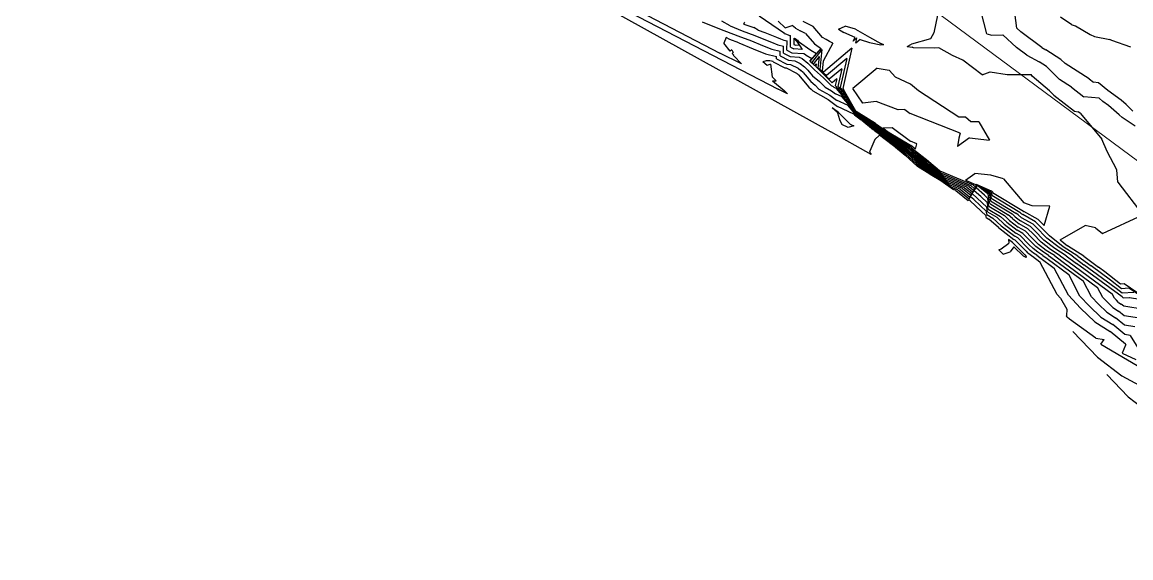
# Model space of a CAD drawing. Header units: metres. Extents: x -1120501 to 1198934, y -4928884 to 66998.
# Drawn here: x -288.2 to 62.3, y -745.9 to -576.5 of the extents above; entities that cross this region are included whole.
import ezdxf

# ---------------------------------------------------------------- set-up
doc = ezdxf.new("R2010")
doc.units = ezdxf.units.M
doc.layers.add('CL', color=5, linetype='Continuous')
doc.layers.add('SURF2CONTOURS', color=7, linetype='Continuous', lineweight=0)

msp = doc.modelspace()

# ---------------------------------------------------------------- linework, layer by layer
at = {"color": 7, "lineweight": 0}
msp.add_circle((-684.64, 190.5), 66807.04, dxfattribs=at)
at = {"layer": 'CL', "linetype": 'Continuous', "lineweight": 0}
msp.add_lwpolyline([(-1067.58, 367.8), (-1082.93, 319.26), (-1104.11, 221.68), (-1108.39, 149.1), (-1119.85, 75.24), (-1093.53, -4.65), (-914.22, -147.32), (-825.87, -265.54), (-744.42, -314.86), (-442.72, -367.63), (-277.08, -412.37), (-43.5, -540.29), (86.31, -636.55), (247.28, -699.7), (413.51, -706.37), (555.05, -769.61), (597.29, -868.97), (635.37, -929.41), (778.63, -1023.65), (803.38, -1108.38), (824.32, -1155.97), (872.87, -1163.59)], dxfattribs=at)
at = {"layer": 'SURF2CONTOURS', "color": 2, "linetype": 'Continuous', "lineweight": -3}
for p, q in [((-123.72, -560.61, 249.5), (-32.52, -611.19, 249.5)), ((16.74, -580.16, 244.5), (12.56, -563.49, 244.5)), ((-98.15, -570.42, 248.5), (-67.67, -586.27, 248.5)), ((-55.18, -574.44, 246.5), (-47.24, -579.93, 246.5)), ((-64.34, -577.69, 247.5), (-67.03, -576.23, 247.5)), ((-64.34, -577.69, 247.5), (-60.57, -579.2, 247.5)), ((-38.16, -577.87, 245.5), (-41.32, -576.29, 245.5)), ((-35.15, -581.34, 245.5), (-38.16, -577.87, 245.5)), ((-65.68, -581.29, 248.5), (-66.36, -583.12, 248.5)), ((-64.49, -581.93, 248.5), (-65.68, -581.29, 248.5)), ((-60.57, -579.2, 247.5), (-56.61, -580.71, 247.5)), ((-56.61, -580.71, 247.5), (-53.69, -581.83, 247.5)), ((-47.3, -580.03, 246.5), (-47.26, -579.95, 246.5)), ((-47.3, -580.03, 246.5), (-46.84, -580.18, 246.5)), ((-47.26, -579.95, 246.5), (-47.24, -579.93, 246.5)), ((-46.63, -580.3, 246.5), (-46.84, -580.18, 246.5)), ((-46.63, -580.3, 246.5), (-46.33, -580.42, 246.5)), ((-46.33, -580.42, 246.5), (-46.02, -580.53, 246.5)), ((-46.02, -580.53, 246.5), (-45.79, -580.62, 246.5)), ((-45.79, -580.62, 246.5), (-45.61, -580.7, 246.5)), ((-45.61, -580.7, 246.5), (-45.45, -580.76, 246.5)), ((-45.45, -580.76, 246.5), (-45.31, -580.8, 246.5)), ((-45.32, -584.43, 246.5), (-45.31, -580.8, 246.5)), ((-43.23, -582.14, 246.5), (-44.06, -581.69, 246.5)), ((-43.34, -582.49, 246.5), (-44.06, -581.69, 246.5)), ((-34.02, -582.01, 245.5), (-35.15, -581.34, 245.5)), ((16.74, -580.16, 244.5), (18.35, -580.61, 244.5)), ((18.35, -580.61, 244.5), (21.86, -580.48, 244.5)), ((26.18, -584.48, 244.5), (21.86, -580.48, 244.5)), ((-64.41, -585.71, 248.5), (-66.36, -583.12, 248.5)), ((-61.59, -583.05, 248.5), (-64.49, -581.93, 248.5)), ((-61.59, -583.05, 248.5), (-57.06, -584.94, 248.5)), ((-57.06, -584.94, 248.5), (-53.18, -586.49, 248.5)), ((-53.69, -581.83, 247.5), (-51.33, -582.82, 247.5)), ((-51.33, -582.82, 247.5), (-49.31, -583.63, 247.5)), ((-49.31, -583.63, 247.5), (-47.5, -584.05, 247.5)), ((-47.51, -586.26, 247.5), (-47.5, -584.05, 247.5)), ((-45.32, -584.43, 246.5), (-44.3, -584.96, 246.5)), ((-41.59, -585.14, 246.5), (-44.3, -584.96, 246.5)), ((-43.34, -582.49, 246.5), (-41.59, -585.14, 246.5)), ((-43.06, -582.23, 246.5), (-43.23, -582.14, 246.5)), ((-43.06, -582.23, 246.5), (-42.76, -582.57, 246.5)), ((-42.76, -582.57, 246.5), (-38.84, -585.38, 246.5)), ((-31.92, -583.1, 245.5), (-34.97, -588.84, 245.5)), ((-25.89, -584.73, 245.5), (-34.88, -592.26, 245.5)), ((-32.93, -582.65, 245.5), (-34.02, -582.01, 245.5)), ((-31.92, -583.1, 245.5), (-32.93, -582.65, 245.5)), ((-25.89, -584.73, 245.5), (-28.81, -597.47, 245.5)), ((29.39, -586.88, 244.5), (26.18, -584.48, 244.5)), ((-60.76, -589.7, 248.5), (-67.67, -586.27, 248.5)), ((-63.87, -585.28, 248.5), (-64.41, -585.71, 248.5)), ((-63.87, -585.28, 248.5), (-63.47, -586.06, 248.5)), ((-63.47, -586.06, 248.5), (-63.74, -586.43, 248.5)), ((-63.27, -586.89, 248.5), (-63.74, -586.43, 248.5)), ((-63.27, -586.89, 248.5), (-63.48, -586.88, 248.5)), ((-63.48, -586.88, 248.5), (-63.2, -587.12, 248.5)), ((-60.76, -589.7, 248.5), (-63.2, -587.12, 248.5)), ((-53.18, -586.49, 248.5), (-49.69, -587.3, 248.5)), ((-49.7, -588.1, 248.5), (-49.69, -587.3, 248.5)), ((-49.7, -588.1, 248.5), (-46.51, -589.76, 248.5)), ((-47.51, -586.26, 247.5), (-45.41, -587.36, 247.5)), ((-45.41, -587.36, 247.5), (-42.56, -587.54, 247.5)), ((-42.56, -587.54, 247.5), (-41.62, -588.01, 247.5)), ((-41.62, -588.01, 247.5), (-39.79, -589.43, 247.5)), ((-39.13, -588.81, 246.5), (-37.07, -586.42, 246.5)), ((-38.95, -588.71, 245.5), (-39.08, -588.86, 245.5)), ((-38.95, -588.71, 245.5), (-39.07, -588.86, 245.5)), ((-38.84, -585.38, 246.5), (-37.07, -586.42, 246.5)), ((-38.07, -589.79, 246.5), (-36.17, -587.39, 246.5)), ((-36.53, -591, 246.5), (-36.17, -587.39, 246.5)), ((29.39, -586.88, 244.5), (33.26, -589, 244.5)), ((-46.51, -589.76, 248.5), (-45.33, -589.83, 248.5)), ((-45.33, -589.83, 248.5), (-42.85, -591.08, 248.5)), ((-42.85, -591.08, 248.5), (-42, -591.73, 248.5)), ((-41.33, -592.42, 248.5), (-42, -591.73, 248.5)), ((-38.35, -590.9, 247.5), (-39.79, -589.43, 247.5)), ((-38.07, -589.79, 246.5), (-39.13, -588.81, 246.5)), ((-39.07, -588.86, 245.5), (-39.08, -588.86, 245.5)), ((-38.35, -590.9, 247.5), (-37.76, -591.6, 247.5)), ((-37.76, -591.6, 247.5), (-34.84, -594.05, 247.5)), ((-36.53, -591, 246.5), (-34.69, -592.93, 246.5)), ((-34.97, -588.84, 245.5), (-35.27, -591.87, 245.5)), ((-35.27, -591.87, 245.5), (-35.06, -592.09, 245.5)), ((-34.88, -592.26, 245.5), (-35.06, -592.09, 245.5)), ((-29.09, -591.21, 246.5), (-33.04, -594.52, 246.5)), ((-29.09, -591.21, 246.5), (-30.37, -596.8, 246.5)), ((-17.91, -591.03, 245.5), (-25.57, -597.46, 245.5)), ((-17.91, -591.03, 245.5), (-14.08, -591.68, 245.5)), ((-12.15, -593.89, 245.5), (-14.08, -591.68, 245.5)), ((35.62, -590.52, 244.5), (33.26, -589, 244.5)), ((35.62, -590.52, 244.5), (39.69, -594.58, 244.5)), ((-41.33, -592.42, 248.5), (-38.91, -595.27, 248.5)), ((-38.91, -595.27, 248.5), (-37.48, -596.46, 248.5)), ((-32.44, -596.53, 247.5), (-34.84, -594.05, 247.5)), ((-33.04, -594.52, 246.5), (-34.69, -592.93, 246.5)), ((-7.42, -596.12, 245.5), (-12.15, -593.89, 245.5)), ((43.48, -597, 244.5), (39.69, -594.58, 244.5)), ((-36.32, -597.67, 248.5), (-37.48, -596.46, 248.5)), ((-36.32, -597.67, 248.5), (-32.87, -599.58, 248.5)), ((-32.44, -596.53, 247.5), (-31.83, -596.87, 247.5)), ((-31.83, -596.87, 247.5), (-31.46, -597.15, 247.5)), ((-30.8, -597.46, 247.5), (-31.46, -597.15, 247.5)), ((-26.61, -602.31, 247.5), (-30.8, -597.46, 247.5)), ((-30.37, -596.8, 246.5), (-27.58, -600.04, 246.5)), ((-28.81, -597.47, 245.5), (-28.56, -597.76, 245.5)), ((-24.67, -604.68, 245.5), (-28.56, -597.76, 245.5)), ((-22.43, -602.06, 245.5), (-25.57, -597.46, 245.5)), ((-4.9, -598.16, 245.5), (-7.42, -596.12, 245.5)), ((7.9, -606.51, 245.5), (-4.9, -598.16, 245.5)), ((43.48, -597, 244.5), (47.46, -600.09, 244.5)), ((-32.87, -599.58, 248.5), (-30.8, -601.13, 248.5)), ((-27.13, -602.85, 248.5), (-30.8, -601.13, 248.5)), ((-24.79, -605.01, 246.5), (-27.58, -600.04, 246.5)), ((-24.91, -605.34, 247.5), (-26.61, -602.31, 247.5)), ((-18.2, -601.63, 245.5), (-22.43, -602.06, 245.5)), ((-11.26, -604.24, 245.5), (-18.2, -601.63, 245.5)), ((52.24, -600.54, 244.5), (47.46, -600.09, 244.5)), ((53.46, -601.57, 244.5), (52.24, -600.54, 244.5)), ((55.26, -602.89, 244.5), (53.46, -601.57, 244.5)), ((-30.14, -605.11, 249.5), (-32.15, -603.61, 249.5)), ((-30.46, -605.03, 249.5), (-32.15, -603.61, 249.5)), ((-30.45, -605.2, 249.5), (-30.46, -605.03, 249.5)), ((-30.45, -605.2, 249.5), (-29.79, -607.23, 249.5)), ((-30.14, -605.11, 249.5), (-30.05, -605.15, 249.5)), ((-30.05, -605.15, 249.5), (-26.43, -608.79, 249.5)), ((-25.63, -604.59, 248.5), (-27.13, -602.85, 248.5)), ((-25.03, -605.67, 248.5), (-25.63, -604.59, 248.5)), ((-25.03, -605.67, 248.5), (-23.2, -607.02, 248.5)), ((-24.91, -605.34, 247.5), (-23.66, -606.26, 247.5)), ((-24.79, -605.01, 246.5), (-24.13, -605.5, 246.5)), ((-24.67, -604.68, 245.5), (-24.59, -604.74, 245.5)), ((-18.47, -608.54, 245.5), (-24.59, -604.74, 245.5)), ((-19.71, -608.24, 246.5), (-24.13, -605.5, 246.5)), ((-20.95, -607.94, 247.5), (-23.66, -606.26, 247.5)), ((-9.17, -604.14, 245.5), (-11.26, -604.24, 245.5)), ((-9.17, -604.14, 245.5), (-7.46, -605.42, 245.5)), ((8.35, -611.58, 245.5), (-7.46, -605.42, 245.5)), ((58.62, -605.78, 244.5), (55.26, -602.89, 244.5)), ((59.52, -606.66, 244.5), (58.62, -605.78, 244.5)), ((-29.79, -607.23, 249.5), (-29.07, -608.83, 249.5)), ((-27.1, -609.78, 249.5), (-29.07, -608.83, 249.5)), ((-25.33, -609.28, 249.5), (-27.1, -609.78, 249.5)), ((-26.43, -608.79, 249.5), (-26.26, -608.9, 249.5)), ((-26.26, -608.9, 249.5), (-25.33, -609.28, 249.5)), ((-22.19, -607.65, 248.5), (-23.2, -607.02, 248.5)), ((-22.19, -607.65, 248.5), (-18.92, -610.27, 248.5)), ((-20.95, -607.94, 247.5), (-18.65, -609.79, 247.5)), ((-19.71, -608.24, 246.5), (-18.38, -609.31, 246.5)), ((-18.47, -608.54, 245.5), (-18.11, -608.84, 245.5)), ((-16.01, -611.05, 246.5), (-18.38, -609.31, 246.5)), ((-14.9, -611.19, 245.5), (-18.11, -608.84, 245.5)), ((10, -606.52, 245.5), (7.9, -606.51, 245.5)), ((11.67, -608.06, 245.5), (10, -606.52, 245.5)), ((14.17, -608.06, 245.5), (11.67, -608.06, 245.5)), ((14.17, -608.06, 245.5), (17.6, -613.78, 245.5)), ((63.65, -609.37, 244.5), (59.52, -606.66, 244.5)), ((-19.84, -618.3, 249.5), (-32.52, -611.19, 249.5)), ((-18.23, -610.78, 248.5), (-18.92, -610.27, 248.5)), ((-17.12, -610.92, 247.5), (-18.65, -609.79, 247.5)), ((-18.61, -613.62, 249.5), (-17.22, -612.24, 249.5)), ((-18.23, -610.78, 248.5), (-15.46, -612.87, 248.5)), ((-15.81, -613.31, 249.5), (-17.22, -612.24, 249.5)), ((-17.12, -610.92, 247.5), (-15.11, -612.43, 247.5)), ((-16.01, -611.05, 246.5), (-14.77, -611.99, 246.5)), ((-12.7, -614.88, 248.5), (-15.46, -612.87, 248.5)), ((-13.11, -613.89, 247.5), (-15.11, -612.43, 247.5)), ((-14.9, -611.19, 245.5), (-14.42, -611.55, 245.5)), ((-13.53, -612.89, 246.5), (-14.77, -611.99, 246.5)), ((-13.94, -611.9, 245.5), (-14.42, -611.55, 245.5)), ((-13.94, -611.9, 245.5), (-7.95, -615.48, 245.5)), ((-13.53, -612.89, 246.5), (-8.99, -615.6, 246.5)), ((11.29, -613.1, 245.5), (7.44, -615.8, 245.5)), ((7.92, -613.2, 245.5), (7.44, -615.8, 245.5)), ((8.35, -611.58, 245.5), (7.92, -613.2, 245.5)), ((11.29, -613.1, 245.5), (17.6, -613.78, 245.5)), ((-18.61, -613.62, 249.5), (-20.19, -617.28, 249.5)), ((-12.29, -615.87, 249.5), (-15.81, -613.31, 249.5)), ((-13.11, -613.89, 247.5), (-10.03, -615.72, 247.5)), ((-12.7, -614.88, 248.5), (-11.08, -615.85, 248.5)), ((-12.29, -615.87, 249.5), (-12.12, -615.97, 249.5)), ((-12.12, -615.97, 249.5), (-9.06, -618.55, 249.5)), ((-11.08, -615.85, 248.5), (-8.69, -617.86, 248.5)), ((-10.03, -615.72, 247.5), (-8.31, -617.18, 247.5)), ((-8.99, -615.6, 246.5), (-7.94, -616.49, 246.5)), ((-7.95, -615.48, 245.5), (-7.57, -615.8, 245.5)), ((-6.64, -617.68, 246.5), (-7.94, -616.49, 246.5)), ((-7.09, -616.24, 245.5), (-7.57, -615.8, 245.5)), ((-7.09, -616.24, 245.5), (-1.81, -620.36, 245.5)), ((-20.19, -617.28, 249.5), (-20.34, -617.58, 249.5)), ((-20.34, -617.58, 249.5), (-19.84, -618.3, 249.5)), ((-5.27, -622, 249.5), (-9.06, -618.55, 249.5)), ((-5.73, -620.56, 248.5), (-8.69, -617.86, 248.5)), ((-6.18, -619.12, 247.5), (-8.31, -617.18, 247.5)), ((-6.64, -617.68, 246.5), (-2.65, -620.79, 246.5)), ((-6.18, -619.12, 247.5), (-3.5, -621.21, 247.5)), ((-5.73, -620.56, 248.5), (-4.34, -621.64, 248.5)), ((-5.27, -622, 249.5), (-5.19, -622.06, 249.5)), ((-5.19, -622.06, 249.5), (-1.26, -624.41, 249.5)), ((-4.34, -621.64, 248.5), (-1.33, -623.43, 248.5)), ((-3.5, -621.21, 247.5), (-1.4, -622.46, 247.5)), ((-2.65, -620.79, 246.5), (-1.47, -621.49, 246.5)), ((-1.81, -620.36, 245.5), (-1.54, -620.52, 245.5)), ((-1.54, -620.52, 245.5), (1.79, -623.44, 245.5)), ((-1.47, -621.49, 246.5), (1.06, -623.71, 246.5)), ((-1.4, -622.46, 247.5), (0.33, -623.98, 247.5)), ((-1.33, -623.43, 248.5), (-0.4, -624.25, 248.5)), ((1.06, -623.71, 246.5), (1.99, -624.29, 246.5)), ((1.79, -623.44, 245.5), (1.91, -623.52, 245.5)), ((1.91, -623.52, 245.5), (2.05, -623.62, 245.5)), ((12.52, -628.06, 245.5), (2.05, -623.62, 245.5)), ((-1.26, -624.41, 249.5), (-1.13, -624.51, 249.5)), ((-1.13, -624.51, 249.5), (2.22, -626.59, 249.5)), ((-0.4, -624.25, 248.5), (2.14, -625.82, 248.5)), ((0.33, -623.98, 247.5), (2.06, -625.06, 247.5)), ((1.99, -624.29, 246.5), (3.08, -625.08, 246.5)), ((2.06, -625.06, 247.5), (4.11, -626.54, 247.5)), ((2.14, -625.82, 248.5), (5.14, -628, 248.5)), ((2.22, -626.59, 249.5), (6.17, -629.46, 249.5)), ((11.12, -628.49, 246.5), (3.08, -625.08, 246.5)), ((9.72, -628.92, 247.5), (4.11, -626.54, 247.5)), ((8.31, -629.35, 248.5), (5.14, -628, 248.5)), ((6.91, -629.77, 249.5), (6.17, -629.46, 249.5)), ((6.91, -629.77, 249.5), (10.84, -632.91, 249.5)), ((8.31, -629.35, 248.5), (11.4, -631.8, 248.5)), ((9.72, -628.92, 247.5), (11.96, -630.7, 247.5)), ((11.12, -628.49, 246.5), (12.51, -629.6, 246.5)), ((11.4, -631.8, 248.5), (12.21, -630.78, 248.5)), ((11.96, -630.7, 247.5), (13.36, -628.92, 247.5)), ((13.73, -632.11, 248.5), (12.21, -630.78, 248.5)), ((13.67, -628.13, 246.5), (12.51, -629.6, 246.5)), ((12.52, -628.06, 245.5), (13.07, -628.5, 245.5)), ((13.53, -627.92, 245.5), (13.07, -628.5, 245.5)), ((16.01, -631.23, 247.5), (13.36, -628.92, 247.5)), ((17.19, -629.52, 245.5), (13.53, -627.92, 245.5)), ((15.11, -628.76, 246.5), (13.67, -628.13, 246.5)), ((17.53, -630.6, 246.5), (15.11, -628.76, 246.5)), ((18.17, -630.27, 245.5), (17.19, -629.52, 245.5)), ((17.53, -630.6, 246.5), (17.87, -632.98, 246.5)), ((18.17, -630.27, 245.5), (18.31, -631.23, 245.5)), ((10.84, -632.91, 249.5), (11.05, -632.64, 249.5)), ((11.45, -632.99, 249.5), (11.05, -632.64, 249.5)), ((11.45, -632.99, 249.5), (16.5, -637.77, 249.5)), ((13.73, -632.11, 248.5), (16.79, -635, 248.5)), ((16.01, -631.23, 247.5), (17.07, -632.24, 247.5)), ((17.43, -634.73, 247.5), (17.07, -632.24, 247.5)), ((17.87, -632.98, 246.5), (24.71, -637.11, 246.5)), ((18.31, -631.23, 245.5), (27.14, -636.57, 245.5)), ((16.56, -638.22, 249.5), (16.5, -637.77, 249.5)), ((17, -636.47, 248.5), (16.79, -635, 248.5)), ((17, -636.47, 248.5), (19.86, -638.2, 248.5)), ((17.43, -634.73, 247.5), (22.29, -637.66, 247.5)), ((23.95, -639.18, 247.5), (22.29, -637.66, 247.5)), ((25.73, -638.04, 246.5), (24.71, -637.11, 246.5)), ((27.5, -636.9, 245.5), (27.14, -636.57, 245.5)), ((27.5, -636.9, 245.5), (28.09, -637.36, 245.5)), ((32.18, -639.64, 245.5), (28.09, -637.36, 245.5)), ((16.56, -638.22, 249.5), (17.43, -638.75, 249.5)), ((20.4, -641.46, 249.5), (17.43, -638.75, 249.5)), ((22.18, -640.32, 248.5), (19.86, -638.2, 248.5)), ((22.18, -640.32, 248.5), (25.95, -643.23, 248.5)), ((23.95, -639.18, 247.5), (26.67, -641.27, 247.5)), ((25.73, -638.04, 246.5), (27.38, -639.31, 246.5)), ((28.95, -642.55, 247.5), (26.67, -641.27, 247.5)), ((30.56, -641.09, 246.5), (27.38, -639.31, 246.5)), ((31.79, -642.34, 246.5), (30.56, -641.09, 246.5)), ((32.66, -640.13, 245.5), (32.18, -639.64, 245.5)), ((32.66, -640.13, 245.5), (36.53, -644.08, 245.5)), ((20.4, -641.46, 249.5), (25.24, -645.18, 249.5)), ((27.33, -644, 248.5), (25.95, -643.23, 248.5)), ((30.05, -646.76, 248.5), (27.33, -644, 248.5)), ((30.92, -644.55, 247.5), (28.95, -642.55, 247.5)), ((30.92, -644.55, 247.5), (33.08, -646.75, 247.5)), ((31.79, -642.34, 246.5), (34.81, -645.42, 246.5)), ((40.93, -647.51, 245.5), (36.53, -644.08, 245.5)), ((25.71, -645.45, 249.5), (25.24, -645.18, 249.5)), ((29.19, -648.96, 249.5), (25.71, -645.45, 249.5)), ((30.05, -646.76, 248.5), (31.36, -648.09, 248.5)), ((32.84, -649.24, 248.5), (31.36, -648.09, 248.5)), ((35.54, -648.67, 247.5), (33.08, -646.75, 247.5)), ((38.23, -648.09, 246.5), (34.81, -645.42, 246.5)), ((41.84, -650.38, 246.5), (38.23, -648.09, 246.5)), ((45.56, -650.45, 245.5), (40.93, -647.51, 245.5)), ((29.19, -648.96, 249.5), (29.63, -649.42, 249.5)), ((30.14, -649.82, 249.5), (29.63, -649.42, 249.5)), ((30.68, -650.16, 249.5), (30.14, -649.82, 249.5)), ((30.68, -650.16, 249.5), (31.16, -650.52, 249.5)), ((31.16, -650.52, 249.5), (33.5, -652.24, 249.5)), ((34.4, -650.23, 248.5), (32.84, -649.24, 248.5)), ((34.4, -650.23, 248.5), (35.8, -651.28, 248.5)), ((38.12, -650.31, 247.5), (35.54, -648.67, 247.5)), ((35.8, -651.28, 248.5), (42.63, -656.3, 248.5)), ((38.12, -650.31, 247.5), (40.44, -652.05, 247.5)), ((41.84, -650.38, 246.5), (45.08, -652.82, 246.5)), ((45.56, -650.45, 245.5), (49.72, -653.58, 245.5)), ((38.94, -662.64, 249.5), (33.5, -652.24, 249.5)), ((40.44, -652.05, 247.5), (51.76, -660.36, 247.5)), ((59.51, -663.4, 246.5), (45.08, -652.82, 246.5)), ((55.84, -658.08, 245.5), (49.72, -653.58, 245.5)), ((46.19, -663.1, 248.5), (42.63, -656.3, 248.5)), ((59.31, -660.79, 245.5), (55.84, -658.08, 245.5)), ((53.44, -663.56, 247.5), (51.76, -660.36, 247.5)), ((61.65, -660.63, 245.5), (59.31, -660.79, 245.5)), ((65.47, -663.18, 245.5), (61.65, -660.63, 245.5)), ((38.94, -662.64, 249.5), (40.06, -663.81, 249.5)), ((40.06, -663.81, 249.5), (42.08, -667.24, 249.5)), ((49.24, -666.28, 248.5), (46.19, -663.1, 248.5)), ((54.88, -665.06, 247.5), (53.44, -663.56, 247.5)), ((56.53, -666.69, 247.5), (54.88, -665.06, 247.5)), ((59.85, -663.67, 246.5), (59.51, -663.4, 246.5)), ((59.85, -663.67, 246.5), (61.87, -663.53, 246.5)), ((61.78, -663.68, 246.5), (61.87, -663.53, 246.5)), ((66.54, -664.45, 246.5), (61.78, -663.68, 246.5)), ((41.9, -669.33, 249.5), (41.78, -669.47, 249.5)), ((42.08, -667.24, 249.5), (41.9, -669.33, 249.5)), ((52.74, -669.73, 248.5), (49.24, -666.28, 248.5)), ((56.53, -666.69, 247.5), (58.34, -667.83, 247.5)), ((60.14, -669.31, 247.5), (58.34, -667.83, 247.5)), ((65.03, -670.1, 247.5), (60.14, -669.31, 247.5)), ((41.78, -669.47, 249.5), (42.14, -669.83, 249.5)), ((42.91, -670.43, 249.5), (42.14, -669.83, 249.5)), ((51.24, -676.44, 249.5), (42.91, -670.43, 249.5)), ((52.74, -669.73, 248.5), (56.59, -672.14, 248.5)), ((60.4, -675.29, 248.5), (56.59, -672.14, 248.5)), ((62.07, -675.56, 248.5), (60.4, -675.29, 248.5)), ((62.07, -675.56, 248.5), (65.01, -680.33, 248.5)), ((51.24, -676.44, 249.5), (53.84, -676.87, 249.5)), ((52.74, -678.36, 249.5), (53.84, -676.87, 249.5)), ((52.74, -678.36, 249.5), (69.61, -688.19, 249.5)), ((61.43, -694.92, 250.5), (54.65, -687.91, 250.5)), ((61.43, -694.92, 250.5), (68.08, -700.06, 250.5))]:
    msp.add_line(p, q, dxfattribs=at)
at = {"layer": 'SURF2CONTOURS', "color": 4, "linetype": 'Continuous', "lineweight": -3}
for p, q in [((3.87, -560.84, 245), (0.03, -579.9, 245)), ((-112.69, -564.72, 249), (-49.22, -597.72, 249)), ((26.21, -578.37, 244), (24.86, -567.64, 244)), ((-73.19, -576.39, 248), (-67.7, -578.6, 248)), ((-60.11, -577.15, 247), (-59.88, -576.63, 247)), ((-60.11, -577.15, 247), (-56.93, -578.21, 247)), ((-59.88, -576.63, 247), (-59.74, -576.49, 247)), ((-55.48, -578.99, 247), (-56.93, -578.21, 247)), ((-46.96, -578.24, 246), (-49.17, -576.23, 246)), ((-46.96, -578.24, 246), (-44.78, -577.6, 246)), ((-43.69, -578.44, 246), (-44.78, -577.6, 246)), ((-30.15, -578.73, 245), (-27.98, -577.74, 245)), ((-24.72, -578.73, 245), (-27.98, -577.74, 245)), ((43.57, -577.32, 244), (40, -574.96, 244)), ((43.57, -577.32, 244), (44.73, -577.64, 244)), ((44.73, -577.64, 244), (49.43, -580.38, 244)), ((-67.7, -578.6, 248), (-61.91, -580.8, 248)), ((-61.91, -580.8, 248), (-57.64, -582.44, 248)), ((-55.48, -578.99, 247), (-53.45, -579.81, 247)), ((-53.45, -579.81, 247), (-51.32, -580.62, 247)), ((-51.32, -580.62, 247), (-49.74, -581.23, 247)), ((-49.74, -581.23, 247), (-48.47, -581.76, 247)), ((-44.22, -581.58, 246), (-44.23, -583.51, 246)), ((-44.22, -581.58, 246), (-43.3, -582.6, 246)), ((-43.69, -578.44, 246), (-42.28, -579.22, 246)), ((-40.61, -580.05, 246), (-42.28, -579.22, 246)), ((-40.61, -580.05, 246), (-37.75, -583.34, 246)), ((-30.15, -578.73, 245), (-28.4, -579.76, 245)), ((-24.87, -581.33, 245), (-28.4, -579.76, 245)), ((-25.5, -582.5, 245), (-24.87, -581.33, 245)), ((-25.5, -582.5, 245), (-24.29, -581.49, 245)), ((-24.72, -578.73, 245), (-23.31, -579.58, 245)), ((-24.65, -583.09, 245), (-24.29, -581.49, 245)), ((-23.31, -579.58, 245), (-20.3, -581.22, 245)), ((-20.3, -581.22, 245), (-16.76, -583.28, 245)), ((0.03, -579.9, 245), (-1.01, -581.77, 245)), ((26.21, -578.37, 244), (27.5, -579.56, 244)), ((34.13, -584.51, 244), (27.5, -579.56, 244)), ((49.43, -580.38, 244), (50.76, -581.03, 244)), ((50.76, -581.03, 244), (55.58, -581.99, 244)), ((-57.64, -582.44, 248), (-54.19, -583.88, 248)), ((-54.19, -583.88, 248), (-51.25, -585.06, 248)), ((-51.25, -585.06, 248), (-48.6, -585.68, 248)), ((-48.47, -581.76, 247), (-47.38, -582.19, 247)), ((-47.38, -582.19, 247), (-46.4, -582.42, 247)), ((-46.42, -585.34, 247), (-46.4, -582.42, 247)), ((-44.23, -583.51, 246), (-43.75, -583.76, 246)), ((-42.48, -583.84, 246), (-43.75, -583.76, 246)), ((-43.3, -582.6, 246), (-42.48, -583.84, 246)), ((-39.11, -588.84, 246), (-35.61, -584.79, 246)), ((-38.57, -589.33, 246), (-35.28, -585.15, 246)), ((-37.75, -583.34, 246), (-36.28, -584.4, 246)), ((-36.28, -584.4, 246), (-35.61, -584.79, 246)), ((-35.9, -591.44, 246), (-35.28, -585.15, 246)), ((-23.31, -581.96, 245), (-24.65, -583.09, 245)), ((-23.31, -581.96, 245), (-20.33, -582.91, 245)), ((-20.33, -582.91, 245), (-16.78, -583.62, 245)), ((-15.84, -583.69, 245), (-16.78, -583.62, 245)), ((-15.84, -583.69, 245), (-16.76, -583.28, 245)), ((-8.4, -584.14, 245), (-7.11, -583.47, 245)), ((-8.4, -584.14, 245), (-6.8, -584.37, 245)), ((-1.01, -581.77, 245), (-7.11, -583.47, 245)), ((-6.41, -584.65, 245), (-6.8, -584.37, 245)), ((0.15, -584.67, 245), (-6.41, -584.65, 245)), ((1.61, -584.62, 245), (0.15, -584.67, 245)), ((5.86, -587, 245), (1.61, -584.62, 245)), ((34.13, -584.51, 244), (35.38, -585.19, 244)), ((40.14, -588.27, 244), (35.38, -585.19, 244)), ((56.21, -582.26, 244), (55.58, -581.99, 244)), ((62.27, -584.4, 244), (56.21, -582.26, 244)), ((-51.84, -588.69, 249), (-52.96, -588.75, 249)), ((-50.79, -588.93, 249), (-51.84, -588.69, 249)), ((-48.6, -587.18, 248), (-48.6, -585.68, 248)), ((-48.6, -587.18, 248), (-45.96, -588.56, 248)), ((-46.42, -585.34, 247), (-44.85, -586.16, 247)), ((-45.96, -588.56, 248), (-43.94, -588.69, 248)), ((-44.85, -586.16, 247), (-41.17, -586.4, 247)), ((-43.94, -588.69, 248), (-42.23, -589.55, 248)), ((-41.17, -586.4, 247), (-41.01, -586.48, 247)), ((-40.34, -586.99, 247), (-41.01, -586.48, 247)), ((-38.53, -588.06, 247), (-40.34, -586.99, 247)), ((-39.16, -588.79, 247), (-38.53, -588.06, 247)), ((-27.49, -587.97, 246), (-33.96, -593.39, 246)), ((-27.49, -587.97, 246), (-29.59, -597.14, 246)), ((9.12, -588.46, 245), (5.86, -587, 245)), ((15.23, -593.13, 245), (9.12, -588.46, 245)), ((40.14, -588.27, 244), (41.48, -589.6, 244)), ((-52.96, -588.75, 249), (-54.01, -589.05, 249)), ((-52.7, -590.2, 249), (-54.01, -589.05, 249)), ((-51.6, -589.81, 249), (-52.7, -590.2, 249)), ((-51.6, -589.81, 249), (-51.07, -593.75, 249)), ((-50.79, -589.01, 249), (-50.79, -588.93, 249)), ((-50.79, -589.01, 249), (-47.06, -590.96, 249)), ((-47.06, -590.96, 249), (-46.72, -590.98, 249)), ((-46.72, -590.98, 249), (-43.46, -592.61, 249)), ((-42.23, -589.55, 248), (-40.89, -590.58, 248)), ((-39.84, -591.66, 248), (-40.89, -590.58, 248)), ((-39.84, -591.66, 248), (-38.33, -593.43, 248)), ((-37.57, -590.25, 247), (-39.16, -588.79, 247)), ((-38.57, -589.33, 246), (-39.11, -588.84, 246)), ((-37.57, -590.25, 247), (-37.07, -589.62, 247)), ((-37.16, -590.57, 247), (-37.07, -589.62, 247)), ((-37.16, -590.57, 247), (-34.5, -593.35, 247)), ((-35.9, -591.44, 246), (-34.88, -592.51, 246)), ((49.05, -594.42, 244), (41.48, -589.6, 244)), ((-51.07, -593.75, 249), (-49.87, -595.07, 249)), ((-51.02, -595.02, 249), (-49.87, -595.07, 249)), ((-51.02, -595.02, 249), (-47.32, -598.08, 249)), ((-43.46, -592.61, 249), (-43.1, -592.89, 249)), ((-42.82, -593.18, 249), (-43.1, -592.89, 249)), ((-42.82, -593.18, 249), (-39.48, -597.1, 249)), ((-38.33, -593.43, 248), (-36.16, -595.25, 248)), ((-34.38, -597.1, 248), (-36.16, -595.25, 248)), ((-33.96, -593.39, 246), (-34.88, -592.51, 246)), ((-32.12, -595.64, 247), (-34.5, -593.35, 247)), ((-30.69, -594.45, 247), (-32.12, -595.64, 247)), ((-30.69, -594.45, 247), (-31.16, -596.47, 247)), ((15.23, -593.13, 245), (17.85, -592.25, 245)), ((17.85, -592.25, 245), (23.19, -593.08, 245)), ((23.19, -593.08, 245), (30.8, -593.08, 245)), ((31.1, -593.59, 245), (30.8, -593.08, 245)), ((36.55, -598.22, 245), (31.1, -593.59, 245)), ((49.05, -594.42, 244), (50.42, -595.48, 244)), ((52.06, -595.64, 244), (50.42, -595.48, 244)), ((54.95, -598.07, 244), (52.06, -595.64, 244)), ((-46.28, -599.18, 249), (-49.22, -597.72, 249)), ((-46.28, -599.18, 249), (-47.32, -598.08, 249)), ((-39.48, -597.1, 249), (-38.81, -597.67, 249)), ((-38.26, -598.24, 249), (-38.81, -597.67, 249)), ((-38.26, -598.24, 249), (-33.39, -600.94, 249)), ((-34.38, -597.1, 248), (-32.35, -598.23, 248)), ((-32.35, -598.23, 248), (-31.13, -599.14, 248)), ((-31.16, -596.47, 247), (-27.1, -601.17, 247)), ((-28.96, -600.15, 248), (-31.13, -599.14, 248)), ((-29.59, -597.14, 246), (-28.07, -598.9, 246)), ((-24.73, -604.85, 246), (-28.07, -598.9, 246)), ((37.89, -599.56, 245), (36.55, -598.22, 245)), ((59.21, -601.2, 244), (54.95, -598.07, 244)), ((-33.39, -600.94, 249), (-30.47, -603.12, 249)), ((-26.12, -603.45, 248), (-28.96, -600.15, 248)), ((-24.85, -605.18, 247), (-27.1, -601.17, 247)), ((37.92, -599.58, 245), (37.89, -599.56, 245)), ((37.92, -599.58, 245), (44.51, -604.69, 245)), ((60.78, -602.55, 244), (59.21, -601.2, 244)), ((62.91, -604.63, 244), (60.78, -602.55, 244)), ((-25.3, -605.55, 249), (-30.47, -603.12, 249)), ((-24.97, -605.5, 248), (-26.12, -603.45, 248)), ((-25.15, -605.73, 249), (-25.3, -605.55, 249)), ((-25.09, -605.83, 249), (-25.15, -605.73, 249)), ((-25.09, -605.83, 249), (-22.96, -607.4, 249)), ((-24.97, -605.5, 248), (-23.43, -606.64, 248)), ((-24.85, -605.18, 247), (-23.9, -605.88, 247)), ((-24.73, -604.85, 246), (-24.36, -605.12, 246)), ((-19.09, -608.39, 246), (-24.36, -605.12, 246)), ((-20.33, -608.09, 247), (-23.9, -605.88, 247)), ((44.51, -604.69, 245), (45.61, -604.8, 245)), ((46.33, -605.42, 245), (45.61, -604.8, 245)), ((46.33, -605.42, 245), (53.15, -613.49, 245)), ((-21.57, -607.8, 248), (-23.43, -606.64, 248)), ((-22.81, -607.5, 249), (-22.96, -607.4, 249)), ((-22.81, -607.5, 249), (-19.06, -610.51, 249)), ((-21.57, -607.8, 248), (-18.79, -610.03, 248)), ((-20.33, -608.09, 247), (-18.51, -609.55, 247)), ((-19.09, -608.39, 246), (-18.24, -609.08, 246)), ((-16.56, -610.98, 247), (-18.51, -609.55, 247)), ((-15.45, -611.12, 246), (-18.24, -609.08, 246)), ((-18.78, -610.71, 249), (-19.06, -610.51, 249)), ((-17.67, -610.85, 248), (-18.79, -610.03, 248)), ((-18.78, -610.71, 249), (-15.63, -613.09, 249)), ((-17.67, -610.85, 248), (-15.29, -612.65, 248)), ((-16.56, -610.98, 247), (-14.94, -612.21, 247)), ((-16.16, -609.93, 245), (-13.15, -609.79, 245)), ((-16.16, -609.93, 245), (-14.35, -611.26, 245)), ((-12.49, -615.37, 249), (-15.63, -613.09, 249)), ((-15.45, -611.12, 246), (-14.59, -611.77, 246)), ((-12.91, -614.38, 248), (-15.29, -612.65, 248)), ((-13.32, -613.39, 247), (-14.94, -612.21, 247)), ((-13.73, -612.4, 246), (-14.59, -611.77, 246)), ((-14.35, -611.26, 245), (-14.24, -611.34, 245)), ((-14.14, -611.41, 245), (-14.24, -611.34, 245)), ((-14.14, -611.41, 245), (-7.43, -615.42, 245)), ((-13.73, -612.4, 246), (-8.47, -615.54, 246)), ((-13.15, -609.79, 245), (-7.37, -614.12, 245)), ((-13.32, -613.39, 247), (-9.51, -615.66, 247)), ((-12.91, -614.38, 248), (-10.56, -615.78, 248)), ((-12.49, -615.37, 249), (-11.6, -615.91, 249)), ((-11.6, -615.91, 249), (-8.87, -618.21, 249)), ((-10.56, -615.78, 248), (-8.5, -617.52, 248)), ((-9.51, -615.66, 247), (-8.13, -616.83, 247)), ((-8.47, -615.54, 246), (-7.75, -616.15, 246)), ((-6.86, -616.96, 246), (-7.75, -616.15, 246)), ((-7.43, -615.42, 245), (-7.38, -615.46, 245)), ((-7.32, -615.52, 245), (-7.38, -615.46, 245)), ((-5.33, -614.92, 245), (-7.37, -614.12, 245)), ((-5.8, -616.7, 245), (-7.32, -615.52, 245)), ((-5.8, -616.7, 245), (-5.33, -614.92, 245)), ((54.83, -617.38, 245), (53.15, -613.49, 245)), ((-5.5, -621.28, 249), (-8.87, -618.21, 249)), ((-5.95, -619.84, 248), (-8.5, -617.52, 248)), ((-6.41, -618.4, 247), (-8.13, -616.83, 247)), ((-6.86, -616.96, 246), (-2.23, -620.57, 246)), ((-6.41, -618.4, 247), (-3.08, -621, 247)), ((-5.95, -619.84, 248), (-3.92, -621.42, 248)), ((57.84, -623.17, 245), (54.83, -617.38, 245)), ((-5.5, -621.28, 249), (-4.76, -621.85, 249)), ((-4.76, -621.85, 249), (-1.29, -623.92, 249)), ((-3.92, -621.42, 248), (-1.36, -622.95, 248)), ((-3.08, -621, 247), (-1.43, -621.98, 247)), ((-2.23, -620.57, 246), (-1.5, -621.01, 246)), ((-1.5, -621.01, 246), (1.42, -623.58, 246)), ((-1.43, -621.98, 247), (0.69, -623.84, 247)), ((-1.36, -622.95, 248), (-0.04, -624.11, 248)), ((1.42, -623.58, 246), (1.95, -623.9, 246)), ((58.18, -627.05, 245), (57.84, -623.17, 245)), ((-1.29, -623.92, 249), (-0.77, -624.38, 249)), ((-0.77, -624.38, 249), (2.18, -626.21, 249)), ((-0.04, -624.11, 248), (2.1, -625.44, 248)), ((0.69, -623.84, 247), (2.02, -624.67, 247)), ((1.95, -623.9, 246), (2.57, -624.35, 246)), ((2.02, -624.67, 247), (3.6, -625.81, 247)), ((2.1, -625.44, 248), (4.63, -627.27, 248)), ((2.18, -626.21, 249), (5.66, -628.73, 249)), ((11.82, -628.27, 246), (2.57, -624.35, 246)), ((10.42, -628.7, 247), (3.6, -625.81, 247)), ((9.01, -629.13, 248), (4.63, -627.27, 248)), ((9.96, -626.46, 245), (12.94, -624.37, 245)), ((9.96, -626.46, 245), (13.22, -627.84, 245)), ((17.99, -624.92, 245), (12.94, -624.37, 245)), ((22.01, -625.99, 245), (17.99, -624.92, 245)), ((22.01, -625.99, 245), (28.47, -633.65, 245)), ((58.18, -627.05, 245), (66.04, -637.38, 245)), ((7.61, -629.56, 249), (5.66, -628.73, 249)), ((7.61, -629.56, 249), (11.12, -632.36, 249)), ((9.01, -629.13, 248), (11.68, -631.25, 248)), ((10.42, -628.7, 247), (12.24, -630.15, 247)), ((11.68, -631.25, 248), (12.78, -629.85, 248)), ((11.82, -628.27, 246), (12.79, -629.05, 246)), ((13.74, -628.24, 247), (12.24, -630.15, 247)), ((14.87, -631.67, 248), (12.78, -629.85, 248)), ((13.6, -628.02, 246), (12.79, -629.05, 246)), ((13.22, -627.84, 245), (13.35, -627.95, 245)), ((13.46, -627.81, 245), (13.35, -627.95, 245)), ((18.23, -629.9, 245), (13.46, -627.81, 245)), ((16.15, -629.14, 246), (13.6, -628.02, 246)), ((14.07, -628.38, 247), (13.74, -628.24, 247)), ((14.07, -628.38, 247), (16.6, -630.31, 247)), ((17.85, -630.44, 246), (16.15, -629.14, 246)), ((16.6, -630.31, 247), (17.15, -630.79, 247)), ((17.15, -630.79, 247), (17.22, -630.85, 247)), ((17.85, -630.44, 246), (18.09, -632.11, 246)), ((18.49, -630.1, 245), (18.23, -629.9, 245)), ((18.49, -630.1, 245), (18.53, -630.36, 245)), ((18.53, -630.36, 245), (28.35, -636.3, 245)), ((11.12, -632.36, 249), (11.63, -631.71, 249)), ((12.59, -632.55, 249), (11.63, -631.71, 249)), ((12.59, -632.55, 249), (16.64, -636.39, 249)), ((14.87, -631.67, 248), (16.93, -633.62, 248)), ((17.22, -635.6, 248), (16.93, -633.62, 248)), ((17.65, -633.85, 247), (17.22, -630.85, 247)), ((17.65, -633.85, 247), (23.5, -637.38, 247)), ((18.09, -632.11, 246), (25.92, -636.84, 246)), ((31.05, -634.54, 245), (28.47, -633.65, 245)), ((16.78, -637.35, 249), (16.64, -636.39, 249)), ((16.78, -637.35, 249), (18.65, -638.47, 249)), ((17.22, -635.6, 248), (21.07, -637.93, 248)), ((24.84, -638.61, 247), (23.5, -637.38, 247)), ((26.61, -637.47, 246), (25.92, -636.84, 246)), ((26.61, -637.47, 246), (27.74, -638.34, 246)), ((28.39, -636.33, 245), (28.35, -636.3, 245)), ((28.39, -636.33, 245), (28.45, -636.38, 245)), ((32.99, -638.92, 245), (28.45, -636.38, 245)), ((36.66, -634.64, 245), (31.05, -634.54, 245)), ((34.87, -640.84, 245), (36.66, -634.64, 245)), ((53.27, -643.33, 245), (66.04, -637.38, 245)), ((21.29, -640.89, 249), (18.65, -638.47, 249)), ((23.07, -639.75, 248), (21.07, -637.93, 248)), ((21.29, -640.89, 249), (25.59, -644.2, 249)), ((23.07, -639.75, 248), (26.31, -642.25, 248)), ((24.84, -638.61, 247), (27.02, -640.29, 247)), ((29.75, -641.82, 247), (27.02, -640.29, 247)), ((31.37, -640.37, 246), (27.74, -638.34, 246)), ((32.22, -641.23, 246), (31.37, -640.37, 246)), ((32.22, -641.23, 246), (35.67, -644.75, 246)), ((33.09, -639.02, 245), (32.99, -638.92, 245)), ((34.87, -640.84, 245), (33.09, -639.02, 245)), ((39.88, -645.35, 245), (47.88, -640.74, 245)), ((51.06, -641.51, 245), (47.88, -640.74, 245)), ((26.52, -644.72, 249), (25.59, -644.2, 249)), ((28.14, -643.27, 248), (26.31, -642.25, 248)), ((29.62, -647.86, 249), (26.52, -644.72, 249)), ((30.49, -645.65, 248), (28.14, -643.27, 248)), ((31.36, -643.44, 247), (29.75, -641.82, 247)), ((31.36, -643.44, 247), (33.95, -646.08, 247)), ((39.58, -647.8, 246), (35.67, -644.75, 246)), ((51.06, -641.51, 245), (53.27, -643.33, 245)), ((20.59, -648.48, 250), (21.24, -648.2, 250)), ((21.24, -648.2, 250), (23.7, -646.37, 250)), ((24.88, -646.16, 250), (23.61, -645.18, 250)), ((23.61, -645.18, 250), (23.7, -646.37, 250)), ((25.32, -647.53, 250), (24.12, -649.16, 250)), ((24.9, -646.17, 250), (24.88, -646.16, 250)), ((28.75, -650.07, 250), (24.9, -646.17, 250)), ((28.31, -650.44, 250), (25.32, -647.53, 250)), ((29.62, -647.86, 249), (30.5, -648.75, 249)), ((30.49, -645.65, 248), (32.22, -647.42, 248)), ((34.19, -648.95, 248), (32.22, -647.42, 248)), ((36.88, -648.38, 247), (33.95, -646.08, 247)), ((43.7, -650.42, 246), (39.58, -647.8, 246)), ((39.88, -645.35, 245), (42.28, -647.23, 245)), ((47.42, -650.49, 245), (42.28, -647.23, 245)), ((20.59, -648.48, 250), (21.9, -649.86, 250)), ((21.9, -649.86, 250), (24.12, -649.16, 250)), ((29.16, -650.94, 250), (28.31, -650.44, 250)), ((28.75, -650.07, 250), (28.77, -650.09, 250)), ((28.79, -650.11, 250), (28.77, -650.09, 250)), ((28.82, -650.12, 250), (28.79, -650.11, 250)), ((28.82, -650.12, 250), (28.84, -650.13, 250)), ((28.84, -650.13, 250), (28.93, -650.21, 250)), ((28.93, -650.21, 250), (29.18, -650.67, 250)), ((29.18, -650.67, 250), (29.16, -650.94, 250)), ((31.49, -649.53, 249), (30.5, -648.75, 249)), ((32.54, -650.19, 249), (31.49, -649.53, 249)), ((32.54, -650.19, 249), (33.48, -650.9, 249)), ((33.48, -650.9, 249), (38.07, -654.27, 249)), ((36.26, -650.27, 248), (34.19, -648.95, 248)), ((36.26, -650.27, 248), (38.12, -651.67, 248)), ((39.98, -650.34, 247), (36.88, -648.38, 247)), ((38.12, -651.67, 248), (47.2, -658.33, 248)), ((39.98, -650.34, 247), (42.76, -652.43, 247)), ((43.7, -650.42, 246), (47.4, -653.2, 246)), ((47.42, -650.49, 245), (52.04, -653.97, 245)), ((42.56, -662.87, 249), (38.07, -654.27, 249)), ((42.76, -652.43, 247), (56.33, -662.39, 247)), ((57.68, -660.74, 246), (47.4, -653.2, 246)), ((54.01, -655.41, 245), (52.04, -653.97, 245)), ((49.82, -663.33, 248), (47.2, -658.33, 248)), ((59.03, -659.35, 245), (54.01, -655.41, 245)), ((59.58, -662.23, 246), (57.68, -660.74, 246)), ((60.13, -659.28, 245), (59.03, -659.35, 245)), ((63.17, -661.98, 246), (59.58, -662.23, 246)), ((66.15, -663.31, 245), (60.13, -659.28, 245)), ((46.41, -666.89, 249), (42.56, -662.87, 249)), ((52.06, -665.67, 248), (49.82, -663.33, 248)), ((54.63, -668.21, 248), (52.06, -665.67, 248)), ((57.07, -663.8, 247), (56.33, -662.39, 247)), ((57.7, -664.45, 247), (57.07, -663.8, 247)), ((58.42, -665.17, 247), (57.7, -664.45, 247)), ((58.42, -665.17, 247), (59.22, -665.67, 247)), ((60.01, -666.32, 247), (59.22, -665.67, 247)), ((50.84, -671.25, 249), (46.41, -666.89, 249)), ((54.63, -668.21, 248), (57.46, -669.98, 248)), ((66.51, -667.38, 247), (60.01, -666.32, 247)), ((50.84, -671.25, 249), (55.71, -674.3, 249)), ((60.27, -672.3, 248), (57.46, -669.98, 248)), ((63.55, -672.83, 248), (60.27, -672.3, 248)), ((51.78, -682.38, 250), (43.98, -674.3, 250)), ((60.53, -678.28, 249), (55.71, -674.3, 249)), ((60.61, -678.65, 249), (59.58, -681.18, 249)), ((60.59, -678.29, 249), (60.53, -678.28, 249)), ((60.59, -678.29, 249), (60.71, -678.47, 249)), ((60.71, -678.47, 249), (60.61, -678.65, 249)), ((51.78, -682.38, 250), (59.43, -688.29, 250)), ((59.58, -681.18, 249), (63.87, -683.17, 249)), ((59.43, -688.29, 250), (77.72, -698.35, 250))]:
    msp.add_line(p, q, dxfattribs=at)

doc.saveas('drawing.dxf')
